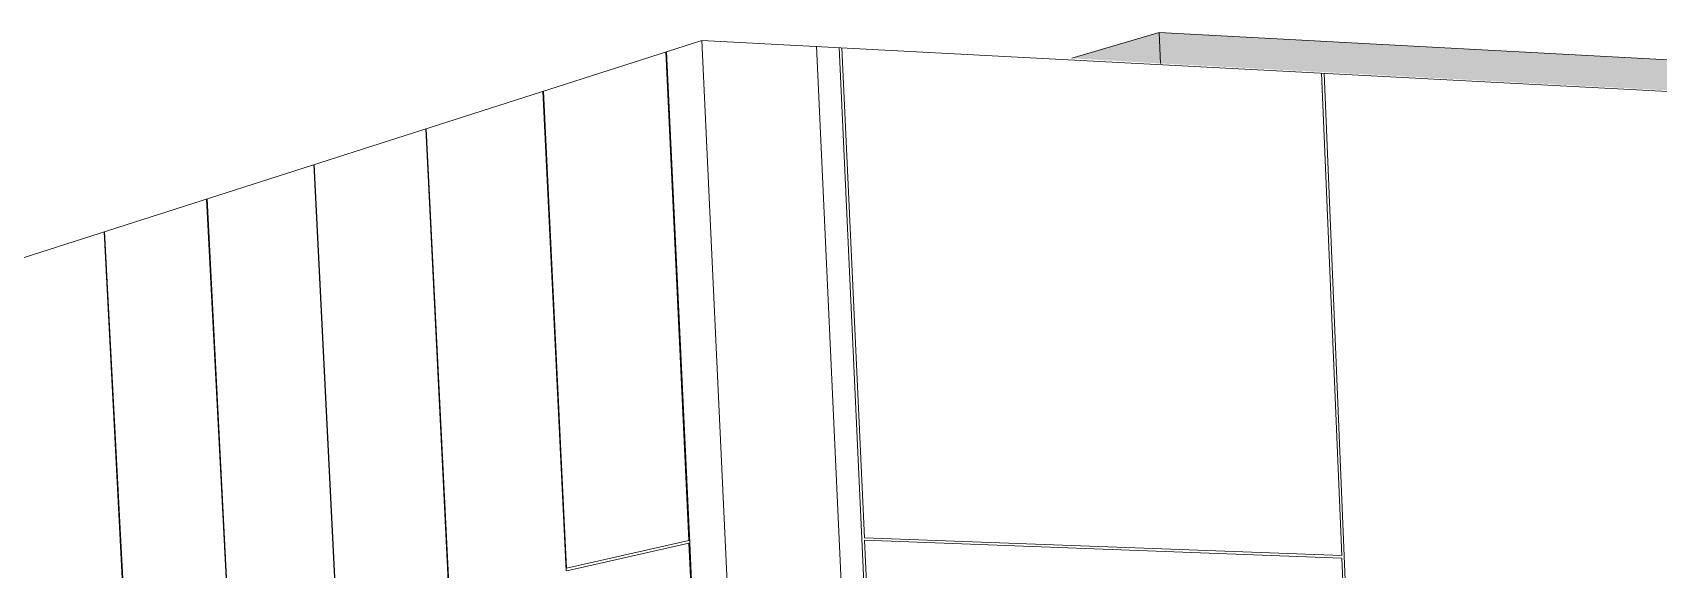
# Model space of a CAD drawing. Header units: inches. Extents: x 30764 to 30770, y -4780 to 4478.
# Drawn here: x 30765.1664 to 30765.283, y -4779.5932 to -4779.5546 of the extents above; entities that cross this region are included whole.
import ezdxf

# ---------------------------------------------------------------- set-up
doc = ezdxf.new("R2010")
doc.units = ezdxf.units.IN
doc.header["$MEASUREMENT"] = 0
for name, color, linetype, lineweight in [('A-WALL-PATT', 111, 'Continuous', 13), ('L-SITE-WALL', 31, 'Continuous', 13), ('M-EQPM', 50, 'Continuous', 9)]:
    doc.layers.add(name, color=color, linetype=linetype, lineweight=lineweight)

# ---------------------------------------------------------------- blocks, each defined once
blk = doc.blocks.new('FP_27-Entrance - Fitness Center')
at = {"layer": 'A-WALL-PATT', "lineweight": 9}
for p, q in [((-6390.38592, -4779.5911), (-6390.38758, -4779.55602)), ((-6390.38586, -4779.59127), (-6390.38753, -4779.556)), ((-6390.39472, -4779.59327), (-6390.39639, -4779.55884)), ((-6390.39469, -4779.59309), (-6390.39634, -4779.55883)), ((-6390.40314, -4779.595), (-6390.40479, -4779.56154)), ((-6390.40309, -4779.59517), (-6390.40475, -4779.56153)), ((-6390.41117, -4779.59699), (-6390.41282, -4779.56411)), ((-6390.41114, -4779.59681), (-6390.41278, -4779.5641)), ((-6390.41886, -4779.59856), (-6390.4205, -4779.56658)), ((-6390.41881, -4779.59872), (-6390.42046, -4779.56657)), ((-6390.42621, -4779.60039), (-6390.42785, -4779.56894)), ((-6390.42618, -4779.60022), (-6390.42781, -4779.56892)), ((-6390.39469, -4779.59309), (-6390.38592, -4779.5911)), ((-6390.39468, -4779.59326), (-6390.38591, -4779.59128)), ((-6390.38487, -4779.6133), (-6390.38591, -4779.59128)), ((-6390.38482, -4779.61329), (-6390.38586, -4779.59127))]:
    blk.add_line(p, q, dxfattribs=at)
blk = doc.blocks.new('FP_34-Entrance - Fitness Center')
at = {"layer": 'A-WALL-PATT', "lineweight": 9}
for p, q in [((-6390.37258, -4779.61118), (-6390.37513, -4779.55571)), ((-6390.37333, -4779.59089), (-6390.37494, -4779.55572)), ((-6390.3391, -4779.59217), (-6390.34055, -4779.55754)), ((-6390.33838, -4779.60523), (-6390.34037, -4779.55755)), ((-6390.3391, -4779.59217), (-6390.37333, -4779.59089)), ((-6390.37332, -4779.59107), (-6390.33909, -4779.59235)), ((-6390.3724, -4779.61115), (-6390.37332, -4779.59107)), ((-6390.33855, -4779.60526), (-6390.33909, -4779.59235))]:
    blk.add_line(p, q, dxfattribs=at)

msp = doc.modelspace()

# ---------------------------------------------------------------- hatches: boundary and pattern name
at = {"layer": 'M-EQPM'}
for points in [[(30765.2473, -4779.55685), (30765.24721, -4779.55463), (30765.24094, -4779.55648)], [(30765.29006, -4779.55912), (30765.28998, -4779.55693), (30765.24721, -4779.55463), (30765.2473, -4779.55685), (30765.27377, -4779.55826)]]:
    msp.add_hatch(color=256, dxfattribs=at).paths.add_polyline_path(points, flags=0)

# ---------------------------------------------------------------- linework, layer by layer
at = {"layer": 'L-SITE-WALL'}
for p, q in [((30765.21441, -4779.55519), (30765.11102, -4779.58836)), ((30765.21712, -4779.61287), (30765.21441, -4779.55519)), ((30765.47069, -4779.56874), (30765.21441, -4779.55519)), ((30765.22263, -4779.55562), (30765.22521, -4779.61146))]:
    msp.add_line(p, q, dxfattribs=at)
at = {"layer": 'M-EQPM'}
for p, q in [((30765.24094, -4779.55648), (30765.24721, -4779.55463)), ((30765.24721, -4779.55463), (30765.28998, -4779.55693)), ((30765.2473, -4779.55685), (30765.24721, -4779.55463))]:
    msp.add_line(p, q, dxfattribs=at)

# ---------------------------------------------------------------- block references
at = {"layer": 'L-SITE-WALL', "lineweight": 9}
for name in ['FP_27-Entrance - Fitness Center', 'FP_34-Entrance - Fitness Center']:
    msp.add_blockref(name, (37155.5994, 0), dxfattribs=at)

doc.saveas('drawing.dxf')
